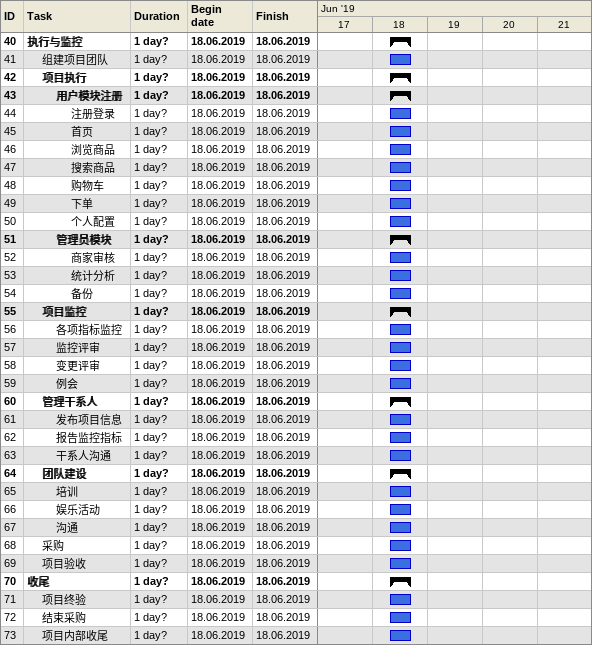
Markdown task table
| ID | Level | Task | Duration | Start | Finish |
|---|---|---|---|---|---|
| 40 | 1 | **执行与监控** | 1d? | 2019-06-18 | 2019-06-18 |
| 41 | 2 | 组建项目团队 | 1d? | 2019-06-18 | 2019-06-18 |
| 42 | 2 | **项目执行** | 1d? | 2019-06-18 | 2019-06-18 |
| 43 | 3 | **用户模块注册** | 1d? | 2019-06-18 | 2019-06-18 |
| 44 | 4 | 注册登录 | 1d? | 2019-06-18 | 2019-06-18 |
| 45 | 4 | 首页 | 1d? | 2019-06-18 | 2019-06-18 |
| 46 | 4 | 浏览商品 | 1d? | 2019-06-18 | 2019-06-18 |
| 47 | 4 | 搜索商品 | 1d? | 2019-06-18 | 2019-06-18 |
| 48 | 4 | 购物车 | 1d? | 2019-06-18 | 2019-06-18 |
| 49 | 4 | 下单 | 1d? | 2019-06-18 | 2019-06-18 |
| 50 | 4 | 个人配置 | 1d? | 2019-06-18 | 2019-06-18 |
| 51 | 3 | **管理员模块** | 1d? | 2019-06-18 | 2019-06-18 |
| 52 | 4 | 商家审核 | 1d? | 2019-06-18 | 2019-06-18 |
| 53 | 4 | 统计分析 | 1d? | 2019-06-18 | 2019-06-18 |
| 54 | 4 | 备份 | 1d? | 2019-06-18 | 2019-06-18 |
| 55 | 2 | **项目监控** | 1d? | 2019-06-18 | 2019-06-18 |
| 56 | 3 | 各项指标监控 | 1d? | 2019-06-18 | 2019-06-18 |
| 57 | 3 | 监控评审 | 1d? | 2019-06-18 | 2019-06-18 |
| 58 | 3 | 变更评审 | 1d? | 2019-06-18 | 2019-06-18 |
| 59 | 3 | 例会 | 1d? | 2019-06-18 | 2019-06-18 |
| 60 | 2 | **管理干系人** | 1d? | 2019-06-18 | 2019-06-18 |
| 61 | 3 | 发布项目信息 | 1d? | 2019-06-18 | 2019-06-18 |
| 62 | 3 | 报告监控指标 | 1d? | 2019-06-18 | 2019-06-18 |
| 63 | 3 | 干系人沟通 | 1d? | 2019-06-18 | 2019-06-18 |
| 64 | 2 | **团队建设** | 1d? | 2019-06-18 | 2019-06-18 |
| 65 | 3 | 培训 | 1d? | 2019-06-18 | 2019-06-18 |
| 66 | 3 | 娱乐活动 | 1d? | 2019-06-18 | 2019-06-18 |
| 67 | 3 | 沟通 | 1d? | 2019-06-18 | 2019-06-18 |
| 68 | 2 | 采购 | 1d? | 2019-06-18 | 2019-06-18 |
| 69 | 2 | 项目验收 | 1d? | 2019-06-18 | 2019-06-18 |
| 70 | 1 | **收尾** | 1d? | 2019-06-18 | 2019-06-18 |
| 71 | 2 | 项目终验 | 1d? | 2019-06-18 | 2019-06-18 |
| 72 | 2 | 结束采购 | 1d? | 2019-06-18 | 2019-06-18 |
| 73 | 2 | 项目内部收尾 | 1d? | 2019-06-18 | 2019-06-18 |
